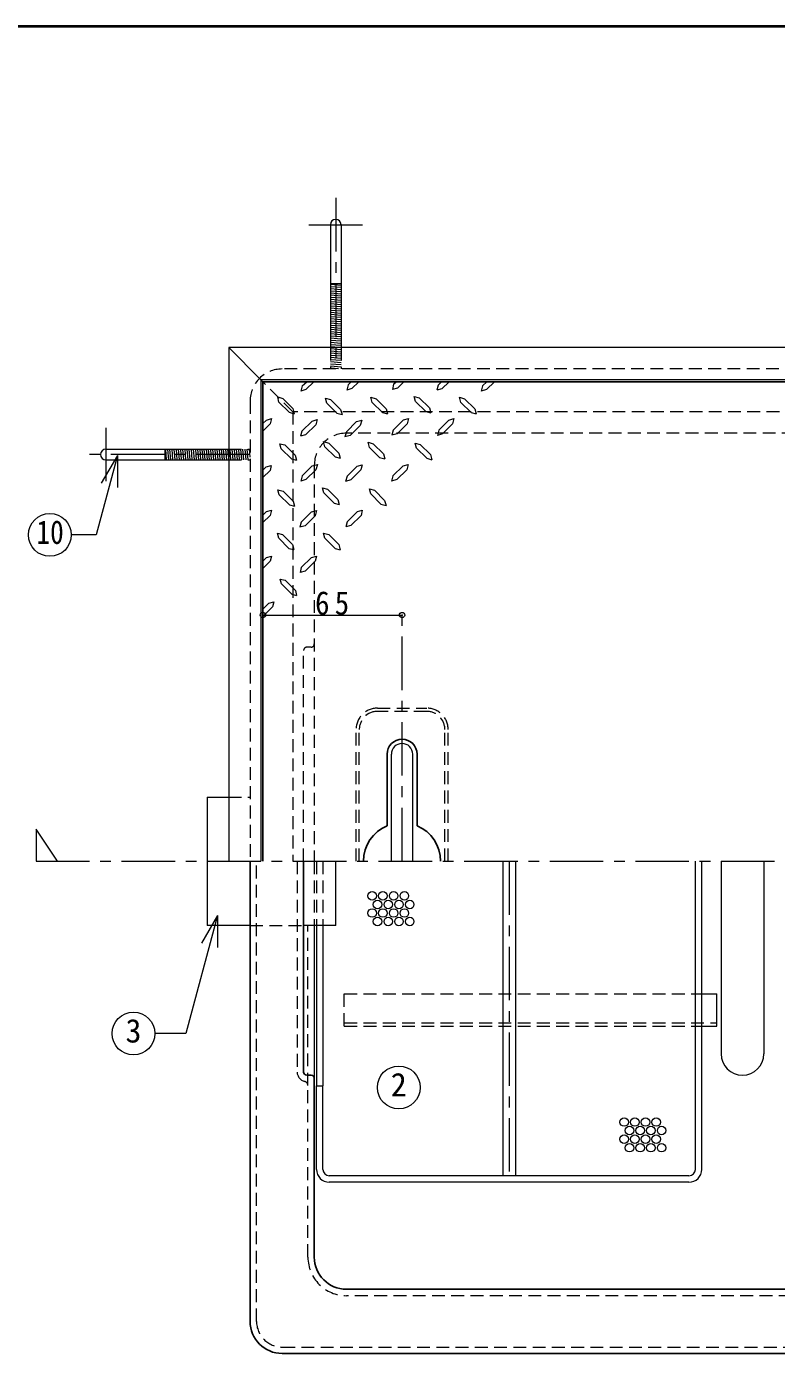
# Model space of a CAD drawing. Units: millimetres at full size, sheet at 1:5; details may follow other scales. Extents: x -1061 to 964, y -679 to 726.
# Drawn here: x -431 to -81, y 106 to 726 of the extents above; entities that cross this region are included whole.
import ezdxf
from ezdxf.enums import TextEntityAlignment as Align

# ---------------------------------------------------------------- set-up
doc = ezdxf.new("R2010")
doc.units = ezdxf.units.MM
doc.header["$LTSCALE"] = 5
doc.header["$PDMODE"] = 32
doc.header["$PDSIZE"] = 2.5
doc.linetypes.add('CHAIN1', pattern=[8, 5, -1, 1, -1])
doc.linetypes.add('DASHED1', pattern=[1.8, 1.2, -0.6])
doc.layers.add('0-0', color=4, linetype='Continuous', lineweight=9)
doc.styles.add('ＭＳ ゴシック', font='')
doc.styles.get('ＭＳ ゴシック').set_extended_font_data('MS Gothic')

msp = doc.modelspace()

# ---------------------------------------------------------------- linework, layer by layer
at = {"layer": '0-0', "color": 1, "lineweight": 40}
msp.add_line((963.599, 725.957), (-1061.401, 725.957), dxfattribs=at)
at = {"layer": '0-0', "linetype": 'CHAIN1'}
for p, q in [((-286.401, 645.855), (-286.401, 565.957)), ((-298.901, 633.355), (-273.901, 633.355)), ((-393.799, 538.457), (-393.799, 513.457)), ((-326.401, 525.957), (-406.299, 525.957)), ((-255.401, 335.957), (-255.401, 450.957)), ((-426.401, 335.957), (293.599, 335.957)), ((-205.389, 335.957), (-205.389, 188.957))]:
    msp.add_line(p, q, dxfattribs=at)
at = {"layer": '0-0', "color": 7, "lineweight": 18}
for p, q in [((-288.901, 633.355), (-288.901, 575.957)), ((-283.901, 633.355), (-283.901, 575.957)), ((143.599, 575.957), (-336.401, 575.957)), ((-336.401, 575.957), (-336.401, 335.957)), ((128.599, 560.957), (-321.401, 560.957)), ((-393.799, 528.457), (-336.401, 528.457)), ((-388.416, 525.593), (-395.916, 512.603)), ((-393.799, 523.457), (-336.401, 523.457)), ((-388.416, 525.593), (-388.416, 510.593)), ((-260.401, 335.957), (-260.401, 385.957)), ((-250.401, 335.957), (-250.401, 385.957)), ((-346.401, 365.957), (-346.401, 305.957)), ((-346.401, 365.957), (-336.401, 365.957)), ((-286.401, 305.957), (-286.401, 335.957)), ((-208.389, 335.957), (-208.389, 188.957)), ((-202.389, 335.957), (-202.389, 188.957)), ((-118.389, 191.957), (-118.389, 335.957)), ((-115.389, 191.957), (-115.389, 335.957)), ((-341.636, 310.644), (-349.136, 297.654)), ((-341.636, 310.644), (-341.636, 295.644)), ((-326.401, 305.957), (-346.401, 305.957)), ((-286.401, 305.957), (-301.401, 305.957)), ((-296.401, 305.957), (-296.401, 234.457)), ((-295.389, 191.957), (-295.389, 230.957)), ((-295.389, 230.957), (-292.389, 230.957)), ((-292.389, 191.957), (-292.389, 230.957)), ((-121.389, 188.957), (-289.389, 188.957)), ((-121.389, 185.957), (-289.389, 185.957))]:
    msp.add_line(p, q, dxfattribs=at)
at = {"layer": '0-0'}
for p, q in [((-288.901, 605.855), (-283.901, 605.855)), ((-283.901, 604.985), (-288.901, 605.394)), ((-283.901, 603.982), (-288.901, 604.39)), ((-283.901, 602.979), (-288.901, 603.387)), ((-283.901, 601.975), (-288.901, 602.384)), ((-283.901, 600.972), (-288.901, 601.38)), ((-283.901, 599.969), (-288.901, 600.377)), ((-283.901, 598.965), (-288.901, 599.374)), ((-283.901, 597.962), (-288.901, 598.37)), ((-283.901, 596.959), (-288.901, 597.367)), ((-283.901, 595.955), (-288.901, 596.364)), ((-283.901, 594.952), (-288.901, 595.36)), ((-283.901, 593.949), (-288.901, 594.357)), ((-283.901, 592.945), (-288.901, 593.354)), ((-283.901, 591.942), (-288.901, 592.35)), ((-283.901, 590.939), (-288.901, 591.347)), ((-283.901, 589.935), (-288.901, 590.344)), ((-283.901, 588.932), (-288.901, 589.34)), ((-283.901, 587.929), (-288.901, 588.337)), ((-283.901, 586.925), (-288.901, 587.334)), ((-283.901, 585.922), (-288.901, 586.33)), ((-283.901, 584.919), (-288.901, 585.327)), ((-283.901, 583.915), (-288.901, 584.324)), ((-283.901, 582.912), (-288.901, 583.32)), ((-283.901, 581.909), (-288.901, 582.317)), ((-283.901, 580.905), (-288.901, 581.314)), ((-283.901, 579.902), (-288.901, 580.31)), ((-283.901, 578.899), (-288.901, 579.307)), ((-283.901, 577.895), (-288.901, 578.304)), ((-283.901, 576.892), (-288.901, 577.3)), ((-284.734, 575.957), (-288.901, 576.297)), ((-321.401, 560.957), (-320.401, 559.957)), ((-302.101, 558.044), (-302.701, 555.644)), ((-302.101, 558.044), (-299.915, 559.957)), ((-300.301, 556.319), (-296.663, 559.957)), ((-280.651, 558.494), (-281.251, 556.094)), ((-280.651, 558.494), (-279.188, 559.957)), ((-278.851, 556.769), (-275.663, 559.957)), ((-259.351, 558.794), (-259.951, 556.394)), ((-259.351, 558.794), (-258.188, 559.957)), ((-257.551, 556.994), (-254.588, 559.957)), ((-238.576, 558.419), (-239.176, 556.019)), ((-238.576, 558.419), (-237.038, 559.957)), ((-236.776, 556.694), (-233.383, 559.957)), ((-217.801, 558.044), (-218.401, 555.644)), ((-217.801, 558.044), (-215.888, 559.957)), ((-216.001, 556.319), (-212.218, 559.957)), ((-313.501, 552.869), (-311.101, 552.194)), ((-312.901, 550.469), (-313.501, 552.869)), ((-306.376, 547.469), (-311.101, 552.194)), ((-300.301, 556.319), (-302.701, 555.644)), ((-278.851, 556.769), (-281.251, 556.094)), ((-269.926, 552.719), (-267.526, 552.044)), ((-269.326, 550.319), (-269.926, 552.719)), ((-262.801, 547.394), (-267.526, 552.044)), ((-257.551, 556.994), (-259.951, 556.394)), ((-249.751, 553.169), (-247.351, 552.494)), ((-249.151, 550.769), (-249.751, 553.169)), ((-242.626, 547.844), (-247.351, 552.494)), ((-236.776, 556.694), (-239.176, 556.019)), ((-228.601, 552.719), (-226.201, 552.044)), ((-227.926, 550.319), (-228.601, 552.719)), ((-221.476, 547.394), (-226.201, 552.044)), ((-216.001, 556.319), (-218.401, 555.644)), ((-308.101, 545.744), (-312.901, 550.469)), ((-308.101, 545.744), (-305.776, 545.069)), ((-306.376, 547.469), (-305.776, 545.069)), ((-285.826, 545.294), (-290.551, 550.019)), ((-284.101, 547.019), (-288.826, 551.744)), ((-284.101, 547.019), (-283.426, 544.619)), ((-264.526, 545.594), (-269.326, 550.319)), ((-262.801, 547.394), (-262.201, 544.994)), ((-244.351, 546.044), (-249.151, 550.769)), ((-244.351, 546.044), (-242.026, 545.444)), ((-242.626, 547.844), (-242.026, 545.444)), ((-223.201, 545.594), (-227.926, 550.319)), ((-221.476, 547.394), (-220.801, 544.994)), ((-320.401, 540.419), (-318.751, 542.069)), ((-320.401, 536.969), (-317.026, 540.344)), ((-318.751, 542.069), (-316.351, 542.744)), ((-316.351, 542.744), (-317.026, 540.344)), ((-302.176, 536.894), (-297.451, 541.619)), ((-300.451, 535.169), (-295.726, 539.894)), ((-297.451, 541.619), (-295.126, 542.294)), ((-295.126, 542.294), (-295.726, 539.894)), ((-285.826, 545.294), (-283.426, 544.619)), ((-281.401, 536.594), (-276.676, 541.394)), ((-279.676, 534.869), (-274.951, 539.594)), ((-276.676, 541.394), (-274.276, 541.994)), ((-274.276, 541.994), (-274.951, 539.594)), ((-264.526, 545.594), (-262.201, 544.994)), ((-259.576, 537.344), (-254.776, 542.144)), ((-257.776, 535.619), (-253.051, 540.344)), ((-254.776, 542.144), (-252.451, 542.744)), ((-252.451, 542.744), (-253.051, 540.344)), ((-238.276, 537.344), (-233.551, 542.069)), ((-236.476, 535.619), (-231.826, 540.344)), ((-233.551, 542.069), (-231.151, 542.744)), ((-231.151, 542.744), (-231.826, 540.344)), ((-223.201, 545.594), (-220.801, 544.994)), ((-302.176, 536.894), (-302.851, 534.494)), ((-300.451, 535.169), (-302.851, 534.494)), ((-281.401, 536.594), (-282.076, 534.269)), ((-279.676, 534.869), (-282.076, 534.269)), ((-259.576, 537.344), (-260.176, 535.019)), ((-257.776, 535.619), (-260.176, 535.019)), ((-238.276, 537.344), (-238.876, 534.944)), ((-236.476, 535.619), (-238.876, 534.944)), ((-366.299, 528.457), (-366.299, 523.457)), ((-365.429, 523.457), (-365.838, 528.457)), ((-364.426, 523.457), (-364.834, 528.457)), ((-363.423, 523.457), (-363.831, 528.457)), ((-362.419, 523.457), (-362.828, 528.457)), ((-361.416, 523.457), (-361.824, 528.457)), ((-360.413, 523.457), (-360.821, 528.457)), ((-359.409, 523.457), (-359.818, 528.457)), ((-358.406, 523.457), (-358.814, 528.457)), ((-357.403, 523.457), (-357.811, 528.457)), ((-356.399, 523.457), (-356.808, 528.457)), ((-355.396, 523.457), (-355.804, 528.457)), ((-354.393, 523.457), (-354.801, 528.457)), ((-353.389, 523.457), (-353.798, 528.457)), ((-352.386, 523.457), (-352.794, 528.457)), ((-351.383, 523.457), (-351.791, 528.457)), ((-350.379, 523.457), (-350.788, 528.457)), ((-349.376, 523.457), (-349.784, 528.457)), ((-348.373, 523.457), (-348.781, 528.457)), ((-347.369, 523.457), (-347.778, 528.457)), ((-346.366, 523.457), (-346.774, 528.457)), ((-345.363, 523.457), (-345.771, 528.457)), ((-344.359, 523.457), (-344.768, 528.457)), ((-343.356, 523.457), (-343.764, 528.457)), ((-342.353, 523.457), (-342.761, 528.457)), ((-341.349, 523.457), (-341.758, 528.457)), ((-340.346, 523.457), (-340.754, 528.457)), ((-339.343, 523.457), (-339.751, 528.457)), ((-338.339, 523.457), (-338.748, 528.457)), ((-337.336, 523.457), (-337.744, 528.457)), ((-336.401, 524.29), (-336.741, 528.457)), ((-312.526, 531.044), (-310.126, 530.444)), ((-311.926, 528.719), (-312.526, 531.044)), ((-307.126, 523.919), (-311.926, 528.719)), ((-305.401, 525.719), (-310.126, 530.444)), ((-292.051, 532.019), (-289.651, 531.344)), ((-291.451, 529.619), (-292.051, 532.019)), ((-286.651, 524.894), (-291.451, 529.619)), ((-284.926, 526.694), (-289.651, 531.344)), ((-265.876, 524.594), (-270.601, 529.319)), ((-264.151, 526.319), (-268.876, 531.044)), ((-243.901, 524.219), (-248.626, 528.944)), ((-242.176, 525.944), (-246.901, 530.669)), ((-318.826, 520.244), (-316.501, 520.844)), ((-316.501, 520.844), (-317.101, 518.444)), ((-307.126, 523.919), (-304.801, 523.319)), ((-305.401, 525.719), (-304.801, 523.319)), ((-297.376, 520.694), (-294.976, 521.294)), ((-294.976, 521.294), (-295.651, 518.894)), ((-286.651, 524.894), (-284.326, 524.294)), ((-284.926, 526.694), (-284.326, 524.294)), ((-276.376, 520.544), (-273.976, 521.219)), ((-273.976, 521.219), (-274.651, 518.819)), ((-265.876, 524.594), (-263.476, 523.919)), ((-264.151, 526.319), (-263.476, 523.919)), ((-254.926, 520.694), (-252.526, 521.294)), ((-252.526, 521.294), (-253.201, 518.894)), ((-243.901, 524.219), (-241.501, 523.544)), ((-242.176, 525.944), (-241.501, 523.544)), ((-320.401, 518.669), (-318.826, 520.244)), ((-320.401, 515.271), (-317.101, 518.444)), ((-302.101, 515.969), (-302.701, 513.569)), ((-302.101, 515.969), (-297.376, 520.694)), ((-300.301, 514.244), (-295.651, 518.894)), ((-281.101, 515.819), (-281.776, 513.419)), ((-281.101, 515.819), (-276.376, 520.544)), ((-279.376, 514.094), (-274.651, 518.819)), ((-259.651, 515.969), (-260.326, 513.569)), ((-259.651, 515.969), (-254.926, 520.694)), ((-257.926, 514.244), (-253.201, 518.894)), ((-306.301, 504.194), (-311.026, 508.919)), ((-300.301, 514.244), (-302.701, 513.569)), ((-291.901, 508.019), (-292.576, 510.344)), ((-292.576, 510.344), (-290.176, 509.744)), ((-285.451, 505.019), (-290.176, 509.744)), ((-279.376, 514.094), (-281.776, 513.419)), ((-263.551, 504.569), (-268.276, 509.294)), ((-257.926, 514.244), (-260.326, 513.569)), ((-308.026, 502.469), (-312.826, 507.194)), ((-308.026, 502.469), (-305.701, 501.794)), ((-306.301, 504.194), (-305.701, 501.794)), ((-287.176, 503.294), (-291.901, 508.019)), ((-287.176, 503.294), (-284.776, 502.619)), ((-285.451, 505.019), (-284.776, 502.619)), ((-265.276, 502.844), (-262.876, 502.169)), ((-263.551, 504.569), (-262.876, 502.169)), ((-320.401, 497.669), (-318.751, 499.319)), ((-320.401, 494.144), (-317.026, 497.519)), ((-318.751, 499.319), (-316.351, 499.919)), ((-316.351, 499.919), (-317.026, 497.519)), ((-302.476, 494.369), (-297.751, 499.169)), ((-300.751, 492.644), (-296.026, 497.369)), ((-297.751, 499.169), (-295.426, 499.769)), ((-295.426, 499.769), (-296.026, 497.369)), ((-281.026, 494.519), (-276.301, 499.319)), ((-279.301, 492.794), (-274.576, 497.519)), ((-276.301, 499.319), (-273.976, 499.919)), ((-273.976, 499.919), (-274.576, 497.519)), ((-302.476, 494.369), (-303.151, 492.044)), ((-300.751, 492.644), (-303.151, 492.044)), ((-281.026, 494.519), (-281.701, 492.194)), ((-279.301, 492.794), (-281.701, 492.194)), ((-306.526, 483.944), (-311.251, 488.594)), ((-306.526, 483.944), (-305.926, 481.544)), ((-292.051, 489.194), (-289.651, 488.594)), ((-291.451, 486.869), (-292.051, 489.194)), ((-286.651, 482.144), (-291.451, 486.869)), ((-284.926, 483.869), (-289.651, 488.594)), ((-284.926, 483.869), (-284.326, 481.469)), ((-308.251, 482.144), (-305.926, 481.544)), ((-302.476, 473.144), (-297.676, 477.869)), ((-286.651, 482.144), (-284.326, 481.469)), ((-320.401, 472.769), (-317.026, 476.144)), ((-302.476, 473.144), (-303.076, 470.819)), ((-300.676, 471.419), (-303.076, 470.819)), ((-300.676, 471.419), (-295.951, 476.144)), ((-312.376, 467.819), (-309.976, 467.219)), ((-311.776, 465.494), (-312.376, 467.819)), ((-306.976, 460.694), (-311.776, 465.494)), ((-305.251, 462.494), (-309.976, 467.219)), ((-306.976, 460.694), (-304.651, 460.094)), ((-305.251, 462.494), (-304.651, 460.094)), ((-320.401, 453.794), (-317.701, 456.494)), ((-320.401, 450.236), (-315.976, 454.769)), ((-320.401, 450.957), (-255.401, 450.957)), ((-106.401, 335.957), (-106.401, 245.957)), ((-86.401, 335.957), (-86.401, 245.957)), ((-295.389, 305.957), (-295.389, 230.957)), ((-292.389, 305.957), (-292.389, 230.957)), ((-115.389, 273.957), (-108.389, 273.957)), ((-108.389, 258.957), (-108.389, 273.957)), ((-115.389, 258.957), (-108.389, 258.957))]:
    msp.add_line(p, q, dxfattribs=at)
at = {"layer": '0-0', "linetype": 'DASHED1'}
for p, q in [((-288.901, 575.957), (-288.901, 565.957)), ((-283.901, 574.885), (-288.901, 575.294)), ((-283.901, 573.882), (-288.901, 574.29)), ((-283.901, 572.879), (-288.901, 573.287)), ((-283.901, 571.875), (-288.901, 572.284)), ((-283.901, 570.872), (-288.901, 571.28)), ((-283.901, 575.889), (-284.734, 575.957)), ((-283.901, 575.957), (-283.901, 565.957)), ((118.599, 565.957), (-311.401, 565.957)), ((-283.901, 569.869), (-288.901, 570.277)), ((-283.901, 568.865), (-288.901, 569.274)), ((-283.901, 567.862), (-288.901, 568.27)), ((-283.901, 566.859), (-288.901, 567.267)), ((-285.141, 565.957), (-288.901, 566.264)), ((-306.401, 545.957), (-320.401, 559.957)), ((-326.401, 550.957), (-326.401, 335.957)), ((-306.401, 545.957), (-306.401, 335.957)), ((-70.128, 545.957), (-306.401, 545.957)), ((-71.934, 535.957), (-281.401, 535.957)), ((-336.401, 528.457), (-326.401, 528.457)), ((-335.329, 523.457), (-335.738, 528.457)), ((-334.326, 523.457), (-334.734, 528.457)), ((-333.323, 523.457), (-333.731, 528.457)), ((-332.319, 523.457), (-332.728, 528.457)), ((-331.316, 523.457), (-331.724, 528.457)), ((-330.313, 523.457), (-330.721, 528.457)), ((-329.309, 523.457), (-329.718, 528.457)), ((-328.306, 523.457), (-328.714, 528.457)), ((-327.303, 523.457), (-327.711, 528.457)), ((-326.401, 524.697), (-326.708, 528.457)), ((-336.333, 523.457), (-336.401, 524.29)), ((-336.401, 523.457), (-326.401, 523.457)), ((-296.401, 520.957), (-296.401, 335.957)), ((-301.401, 335.957), (-301.401, 434.457)), ((-297.901, 435.957), (-299.901, 435.957)), ((-336.401, 365.957), (-326.401, 365.957)), ((-296.401, 335.957), (-296.401, 305.957)), ((-295.389, 335.957), (-295.389, 305.957)), ((-292.389, 335.957), (-292.389, 305.957)), ((-326.401, 305.957), (-301.401, 305.957)), ((-299.401, 231.132), (-299.401, 305.957)), ((-282.389, 260.457), (-108.389, 260.457)), ((-282.389, 258.957), (-115.389, 258.957))]:
    msp.add_line(p, q, dxfattribs=at)
at = {"layer": '0-0', "color": 5, "lineweight": 25}
for p, q in [((-320.401, 559.957), (-320.401, 335.957)), ((-67.548, 559.957), (-320.401, 559.957)), ((-262.401, 352.54), (-262.401, 385.957)), ((-248.401, 352.54), (-248.401, 385.957)), ((-326.401, 335.957), (-326.401, 120.957)), ((-301.401, 335.957), (-301.401, 237.457)), ((-299.901, 235.957), (-297.901, 235.957)), ((-296.401, 234.457), (-296.401, 150.957)), ((88.599, 135.957), (-281.401, 135.957)), ((-311.401, 105.957), (118.599, 105.957))]:
    msp.add_line(p, q, dxfattribs=at)
at = {"layer": '0-0', "color": 7, "linetype": 'DASHED1', "lineweight": 18}
for p, q in [((-266.901, 407.457), (-243.901, 407.457)), ((-243.901, 405.957), (-266.901, 405.957)), ((-276.901, 335.957), (-276.901, 397.457)), ((-275.401, 335.957), (-275.401, 397.457)), ((-235.401, 335.957), (-235.401, 397.457)), ((-233.901, 335.957), (-233.901, 397.457)), ((-323.401, 120.957), (-323.401, 335.957)), ((-304.401, 335.957), (-304.401, 237.457)), ((-299.401, 150.957), (-299.401, 231.132)), ((88.599, 132.957), (-281.401, 132.957)), ((-311.401, 108.957), (118.599, 108.957))]:
    msp.add_line(p, q, dxfattribs=at)
at = {"layer": '0-0', "color": 7, "lineweight": 18}
for points in [[(-336.401, 575.957), (-321.401, 560.957), (-321.401, 335.957)], [(-388.416, 525.593), (-398.378, 488.414), (-409.925, 488.414)], [(-341.636, 310.644), (-356.427, 255.441), (-370.883, 255.441)]]:
    msp.add_lwpolyline(points, dxfattribs=at)
at = {"layer": '0-0'}
for points in [[(-290.551, 550.019), (-291.226, 552.344), (-288.826, 551.744)], [(-270.601, 529.319), (-271.201, 531.719), (-268.876, 531.044)], [(-248.626, 528.944), (-249.226, 531.344), (-246.901, 530.669)], [(-312.826, 507.194), (-313.426, 509.519), (-311.026, 508.919)], [(-265.276, 502.844), (-270.001, 507.569), (-270.676, 509.894), (-268.276, 509.294)], [(-308.251, 482.144), (-313.051, 486.869), (-313.651, 489.269), (-311.251, 488.594)], [(-320.401, 476.219), (-318.751, 477.869), (-316.426, 478.544), (-317.026, 476.144)], [(-297.676, 477.869), (-295.351, 478.544), (-295.951, 476.144)], [(-317.701, 456.494), (-315.301, 457.169), (-315.976, 454.769)]]:
    msp.add_lwpolyline(points, dxfattribs=at)
at = {"layer": '0-0', "linetype": 'CHAIN1'}
msp.add_lwpolyline([(-416.401, 335.957), (-426.401, 350.957), (-426.401, 335.957)], dxfattribs=at)
at = {"layer": '0-0', "linetype": 'DASHED1'}
msp.add_lwpolyline([(-282.389, 258.957), (-282.389, 273.957), (-115.389, 273.957)], dxfattribs=at)
at = {"layer": '0-0', "color": 7, "lineweight": 18}
for centre in [(-419.925, 488.414), (-380.883, 255.441), (-256.961, 230.269)]:
    msp.add_circle(centre, 10, dxfattribs=at)
at = {"layer": '0-0'}
for centre in [(-269.344, 319.757), (-266.844, 315.757), (-264.344, 319.757), (-261.844, 315.757), (-259.344, 319.757), (-256.844, 315.757), (-254.344, 319.757), (-251.844, 315.757), (-269.344, 311.757), (-264.344, 311.757), (-259.344, 311.757), (-254.344, 311.757), (-266.844, 307.757), (-261.844, 307.757), (-256.844, 307.757), (-251.844, 307.757), (-151.666, 214.093), (-149.166, 210.093), (-146.666, 214.093), (-144.166, 210.093), (-141.666, 214.093), (-139.166, 210.093), (-136.666, 214.093), (-134.166, 210.093), (-151.666, 206.093), (-146.666, 206.093), (-141.666, 206.093), (-136.666, 206.093), (-149.166, 202.093), (-144.166, 202.093), (-139.166, 202.093), (-134.166, 202.093)]:
    msp.add_circle(centre, 2, dxfattribs=at)
at = {"layer": '0-0', "color": 7, "lineweight": 18}
for centre, radius, start, end in [((-286.401, 633.355), 2.5, 0, 180), ((-393.799, 525.957), 2.5, 90, 270), ((-255.401, 385.957), 5, 0, 180), ((-289.389, 191.957), 6, 180, 270), ((-289.389, 191.957), 3, 180, 270), ((-121.389, 191.957), 6, 270, 0), ((-121.389, 191.957), 3, 270, 0)]:
    msp.add_arc(centre, radius, start, end, dxfattribs=at)
at = {"layer": '0-0', "linetype": 'DASHED1'}
for centre, radius, start, end in [((-311.401, 550.957), 15, 90, 180), ((-281.401, 520.957), 15, 90, 180), ((-299.901, 434.457), 1.5, 90, 180), ((-297.901, 437.457), 1.5, 270, 0)]:
    msp.add_arc(centre, radius, start, end, dxfattribs=at)
at = {"layer": '0-0', "color": 7, "linetype": 'DASHED1', "lineweight": 18}
for centre, radius, start, end in [((-266.901, 397.457), 10, 90, 180), ((-266.901, 397.457), 8.5, 90, 180), ((-243.901, 397.457), 10, 0, 90), ((-243.901, 397.457), 8.5, 0, 90), ((-299.901, 237.457), 4.5, 180, 256.65764), ((-301.401, 231.132), 2, 0, 76.65764), ((-281.401, 150.957), 18, 180, 270), ((-311.401, 120.957), 12, 180, 270)]:
    msp.add_arc(centre, radius, start, end, dxfattribs=at)
at = {"layer": '0-0', "color": 5, "lineweight": 25}
for centre, radius, start, end in [((-255.401, 385.957), 7, 0, 180), ((-255.401, 335.957), 18, 112.88538, 180), ((-255.401, 335.957), 18, 0, 67.11462), ((-299.901, 237.457), 1.5, 180, 270), ((-297.901, 234.457), 1.5, 0, 90), ((-281.401, 150.957), 15, 180, 270), ((-311.401, 120.957), 15, 180, 270)]:
    msp.add_arc(centre, radius, start, end, dxfattribs=at)
at = {"layer": '0-0'}
msp.add_arc((-96.401, 245.957), 10, 180, 0, dxfattribs=at)
for p in [(-320.401, 450.957), (-255.401, 450.957)]:
    msp.add_point(p, dxfattribs=at)

# ---------------------------------------------------------------- texts
at = {"layer": '0-0', "color": 7, "style": 'ＭＳ ゴシック', "width": 0.85}
msp.add_text('10', height=11, dxfattribs=at).set_placement((-426.175, 480.914), align=Align.BOTTOM_LEFT)
at = {"layer": '0-0', "color": 7, "style": 'ＭＳ ゴシック'}
for s, p in [('3', (-384.633, 247.941)), ('2', (-260.711, 222.769))]:
    msp.add_text(s, height=11, dxfattribs=at).set_placement(p, align=Align.BOTTOM_LEFT)
at = {"layer": '0-0', "color": 7, "insert": (-296.026, 450.957), "char_height": 11, "attachment_point": 7, "style": 'ＭＳ ゴシック'}
msp.add_mtext('\\T1.36;\\W0.9;65', dxfattribs=at)

doc.saveas('drawing.dxf')
